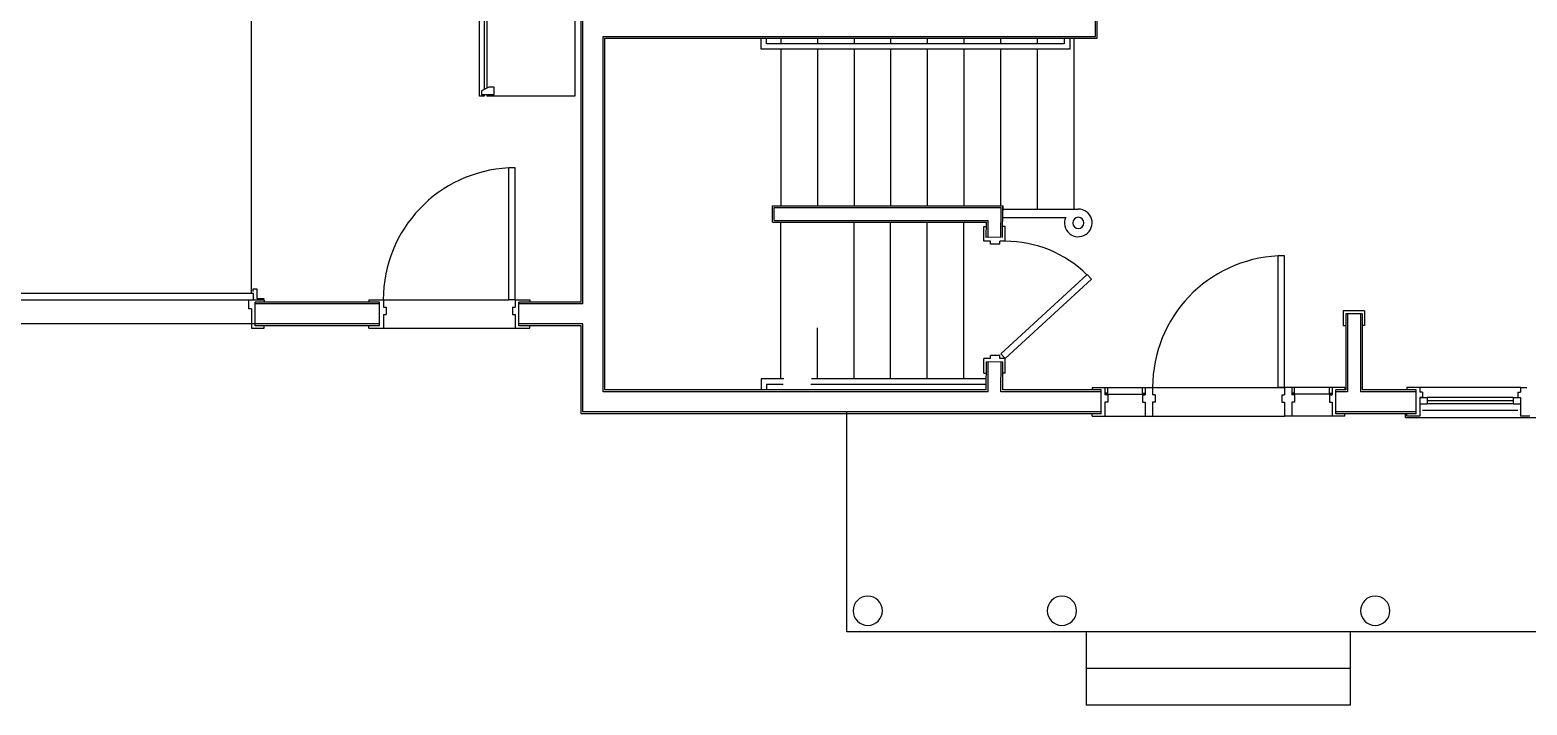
# Model space of a CAD drawing. Header units: inches. Extents: x 1429 to 2574, y 1873 to 2531.
# Drawn here: x 1827.5 to 2232.9, y 1872.7 to 2055.5 of the extents above; entities that cross this region are included whole.
import ezdxf

# ---------------------------------------------------------------- set-up
doc = ezdxf.new("R2010")
doc.units = ezdxf.units.IN
for name, pattern in [('Style_11', [0]), ('Style_13', [0]), ('Style_16', [0]), ('Style_18', [0]), ('Style_23', [0]), ('Style_27', [0]), ('Style_3', [0]), ('Style_30', [0]), ('Style_4', [0]), ('Style_9', [0])]:
    doc.linetypes.add(name, pattern=pattern)
for name, color, linetype, true_color in [('1.1DEMO', 3, 'Continuous', 0x00ff00), ('1.1DRWDWS', 1, 'Continuous', 0xff0000), ('1.1WALL', 7, 'Continuous', 0xffffff), ('1.1WALLMOVED', 7, 'Continuous', 0xffffff)]:
    doc.layers.add(name, color=color, linetype=linetype, true_color=true_color)

msp = doc.modelspace()

# ---------------------------------------------------------------- linework, layer by layer
at = {"layer": '1.1DEMO', "linetype": 'Style_16'}
for points in [[(1949.25, 2037.53), (1949.25, 2069.27)], [(1950.49, 2069.27), (1950.49, 2039.39)], [(1951.23, 2069.27), (1951.23, 2040.01)], [(1975.04, 2069.27), (1975.04, 2037.53)], [(1951.73, 2040.01), (1949.74, 2039.02)], [(1953.22, 2040.01), (1951.73, 2040.01)], [(1953.22, 2038.03), (1953.22, 2040.01)], [(1950.49, 2037.53), (1949.25, 2037.53)], [(1949.74, 2039.02), (1949.74, 2038.03)], [(1949.74, 2038.03), (1953.22, 2038.03)], [(1950.49, 2038.03), (1950.49, 2037.53)], [(1951.23, 2038.03), (1951.23, 2037.53)], [(1975.04, 2037.53), (1951.23, 2037.53)]]:
    msp.add_lwpolyline(points, dxfattribs=at)
at = {"layer": '1.1DRWDWS', "linetype": 'Style_13'}
for points in [[(1887.45, 1984.21), (1887.45, 2079.43)], [(2025.45, 2050.29), (2025.45, 2053.27)], [(2026.94, 2051.78), (2026.94, 2053.27)], [(2107.54, 2051.78), (2026.94, 2051.78)], [(2107.54, 2053.27), (2107.54, 2051.78)], [(2109.03, 2053.27), (2109.03, 2050.29)], [(2109.03, 2050.29), (2025.45, 2050.29)], [(2090.94, 2007.89), (2090.94, 2006.5)], [(2091.01, 2007), (2111.36, 2007)], [(2091.01, 2004.77), (2107.94, 2004.77)], [(1887.95, 1984.7), (1887.95, 1985.45)], [(1887.95, 1985.45), (1888.94, 1985.45)], [(1888.94, 1985.45), (1888.94, 1982.77)], [(1888.94, 1982.77), (1890.88, 1982.77)], [(2025.45, 1961.02), (2025.45, 1958.05)], [(2031.62, 1961.02), (2025.45, 1961.02)], [(2031.45, 1959.53), (2026.94, 1959.53)], [(2026.94, 1959.53), (2026.94, 1958.05)], [(2086.43, 1959.53), (2038.97, 1959.53)], [(2086.45, 1961.02), (2039.14, 1961.02)], [(2118.57, 1958.67), (2128.74, 1958.67)], [(2180.07, 1958.67), (2169.9, 1958.67)], [(2118.57, 1950.98), (2129.48, 1950.98)], [(2180.07, 1950.98), (2169.16, 1950.98)]]:
    msp.add_lwpolyline(points, dxfattribs=at)
at = {"layer": '1.1DRWDWS', "linetype": 'Style_30'}
for points in [[(2030.78, 2053.27), (2030.78, 2051.62)], [(2040.7, 2053.27), (2040.7, 2051.62)], [(2050.62, 2053.27), (2050.62, 2051.62)], [(2060.54, 2053.27), (2060.54, 2051.62)], [(2070.45, 2053.27), (2070.45, 2051.62)], [(2080.37, 2053.27), (2080.37, 2051.62)], [(2090.29, 2053.27), (2090.29, 2051.62)], [(2100.21, 2053.27), (2100.21, 2051.62)], [(2110.13, 2053.27), (2110.13, 2007)], [(2030.78, 2050.49), (2030.78, 2007.89)], [(2040.7, 2050.49), (2040.7, 2007.89)], [(2050.62, 2050.49), (2050.62, 2007.89)], [(2060.54, 2050.49), (2060.54, 2007.89)], [(2070.45, 2050.49), (2070.45, 2007.89)], [(2080.37, 2050.49), (2080.37, 2007.89)], [(2090.29, 2050.49), (2090.29, 2007.89)], [(2100.21, 2050.49), (2100.21, 2007)], [(1957.14, 1982.47), (1957.14, 2018.18)], [(1958.88, 2018.18), (1957.14, 2018.18)], [(1958.88, 1982.47), (1958.88, 2018.18)], [(2030.78, 1961.02), (2030.78, 2003.42)], [(2050.62, 1961.02), (2050.62, 2003.42)], [(2060.54, 1961.02), (2060.54, 2003.42)], [(2070.45, 1961.02), (2070.45, 2003.42)], [(2080.37, 1961.02), (2080.37, 2003.42)], [(2085.73, 2002.25), (2086.35, 2002.25)], [(2085.73, 1998.28), (2085.73, 2002.25)], [(2091.56, 2002.25), (2090.94, 2002.25)], [(2091.56, 1998.28), (2091.56, 2002.25)], [(2087.59, 1998.28), (2085.73, 1998.28)], [(2087.59, 1997.54), (2087.59, 1998.28)], [(2090.07, 1997.54), (2087.59, 1997.54)], [(2090.07, 1997.54), (2090.07, 1998.28)], [(2091.56, 1998.28), (2090.07, 1998.28)], [(2167.18, 1994.37), (2165.44, 1994.37)], [(2165.44, 1958.67), (2165.44, 1994.37)], [(2167.18, 1958.67), (2167.18, 1994.37)], [(2090.38, 1967.82), (2113.75, 1989.3)], [(2091.56, 1966.54), (2114.92, 1988.02)], [(2114.92, 1988.02), (2113.75, 1989.3)], [(1696.53, 1984.21), (1887.95, 1984.21)], [(1697.02, 1982.47), (1887.45, 1982.47)], [(1886.71, 1979.99), (1886.71, 1982.47)], [(1887.45, 1982.47), (1890.93, 1982.47)], [(1887.95, 1984.21), (1887.95, 1982.47)], [(1890.93, 1982.47), (1890.93, 1981.85)], [(1919.26, 1982.47), (1919.26, 1981.85)], [(1919.26, 1982.47), (1923.23, 1982.47)], [(1923.23, 1982.47), (1923.23, 1980.49)], [(1958.88, 1982.47), (1957.14, 1982.47)], [(1958.88, 1982.47), (1962.85, 1982.47)], [(1958.88, 1982.47), (1958.88, 1980.49)], [(1962.85, 1982.47), (1962.85, 1981.85)], [(1887.45, 1979.99), (1886.71, 1979.99)], [(1887.45, 1979.99), (1887.45, 1974.78)], [(1923.23, 1980.49), (1923.97, 1980.49)], [(1923.23, 1978.5), (1923.97, 1978.5)], [(1923.23, 1978.5), (1923.23, 1974.78)], [(1923.97, 1980.49), (1923.97, 1978.5)], [(1958.14, 1980.49), (1958.14, 1978.5)], [(1958.14, 1980.49), (1958.88, 1980.49)], [(1958.14, 1978.5), (1958.88, 1978.5)], [(1958.88, 1978.5), (1958.88, 1974.78)], [(2183.03, 1979.44), (2183.03, 1975.47)], [(2188.85, 1979.44), (2183.03, 1979.44)], [(2188.85, 1979.44), (2188.85, 1975.47)], [(1887.45, 1974.78), (1890.93, 1974.78)], [(1890.93, 1974.78), (1890.93, 1975.4)], [(1919.26, 1974.78), (1919.26, 1975.4)], [(1919.26, 1974.78), (1923.23, 1974.78)], [(1958.88, 1974.78), (1962.85, 1974.78)], [(1962.85, 1974.78), (1962.85, 1975.4)], [(2040.7, 1961.02), (2040.7, 1974.82)], [(2183.03, 1975.47), (2183.65, 1975.47)], [(2188.85, 1975.47), (2188.23, 1975.47)], [(2087.59, 1966.6), (2085.73, 1966.6)], [(2085.73, 1962.63), (2085.73, 1966.6)], [(2087.59, 1966.6), (2087.59, 1967.34)], [(2090.07, 1967.34), (2087.59, 1967.34)], [(2090.07, 1966.6), (2090.07, 1967.34)], [(2091.56, 1966.6), (2090.07, 1966.6)], [(2091.56, 1966.54), (2090.38, 1967.82)], [(2091.56, 1962.63), (2091.56, 1966.6)], [(2085.73, 1962.63), (2086.35, 1962.63)], [(2091.56, 1962.63), (2090.94, 1962.63)], [(2115.1, 1958.67), (2119.32, 1958.67)], [(2115.1, 1958.67), (2115.1, 1958.05)], [(2118.57, 1958.67), (2118.57, 1956.68)], [(2119.32, 1957.18), (2119.32, 1958.67)], [(2128.74, 1958.67), (2131.47, 1958.67)], [(2128.74, 1958.67), (2131.47, 1958.67)], [(2128.74, 1957.18), (2128.74, 1958.67)], [(2129.48, 1958.67), (2129.48, 1956.68)], [(2131.47, 1958.67), (2131.47, 1956.68)], [(2167.18, 1958.67), (2165.44, 1958.67)], [(2169.9, 1958.67), (2167.18, 1958.67)], [(2167.18, 1958.67), (2167.18, 1956.68)], [(2169.16, 1958.67), (2169.16, 1956.68)], [(2169.9, 1957.18), (2169.9, 1958.67)], [(2183.54, 1958.67), (2179.33, 1958.67)], [(2179.33, 1957.18), (2179.33, 1958.67)], [(2180.07, 1958.67), (2180.07, 1956.68)], [(2183.54, 1958.67), (2183.54, 1958.05)], [(2203.84, 1958.67), (2200.28, 1958.67)], [(2200.28, 1958.67), (2200.28, 1958.05)], [(2203.84, 1958.67), (2203.84, 1957.48)], [(2231.1, 1958.67), (2232.84, 1958.67)], [(2231.1, 1958.67), (2231.1, 1957.48)], [(2119.32, 1957.18), (2118.57, 1957.18)], [(2119.32, 1956.68), (2118.57, 1956.68)], [(2118.57, 1954.7), (2118.57, 1950.98)], [(2119.32, 1954.7), (2118.57, 1954.7)], [(2118.82, 1956.94), (2129.48, 1956.94)], [(2119.32, 1956.68), (2119.32, 1954.7)], [(2128.74, 1957.18), (2129.48, 1957.18)], [(2128.74, 1956.68), (2128.74, 1954.7)], [(2128.74, 1956.68), (2129.48, 1956.68)], [(2128.74, 1954.7), (2129.48, 1954.7)], [(2129.48, 1954.7), (2129.48, 1950.98)], [(2132.21, 1956.68), (2131.47, 1956.68)], [(2132.21, 1954.7), (2131.47, 1954.7)], [(2131.47, 1954.7), (2131.47, 1950.98)], [(2132.21, 1956.68), (2132.21, 1954.7)], [(2166.43, 1956.68), (2167.18, 1956.68)], [(2166.43, 1956.68), (2166.43, 1954.7)], [(2166.43, 1954.7), (2167.18, 1954.7)], [(2167.18, 1954.7), (2167.18, 1950.98)], [(2169.9, 1957.18), (2169.16, 1957.18)], [(2179.82, 1956.94), (2169.16, 1956.94)], [(2169.9, 1956.68), (2169.16, 1956.68)], [(2169.16, 1954.7), (2169.16, 1950.98)], [(2169.9, 1954.7), (2169.16, 1954.7)], [(2169.9, 1956.68), (2169.9, 1954.7)], [(2179.33, 1957.18), (2180.07, 1957.18)], [(2179.33, 1956.68), (2179.33, 1954.7)], [(2179.33, 1956.68), (2180.07, 1956.68)], [(2179.33, 1954.7), (2180.07, 1954.7)], [(2180.07, 1954.7), (2180.07, 1950.98)], [(2204.58, 1957.48), (2203.84, 1957.48)], [(2203.84, 1956), (2205.82, 1956)], [(2203.84, 1956), (2203.84, 1950.98)], [(2204.58, 1956), (2203.84, 1956)], [(2203.84, 1954.26), (2205.82, 1954.26)], [(2204.58, 1957.48), (2204.58, 1956)], [(2205.82, 1956), (2205.82, 1954.26)], [(2229.12, 1955.13), (2205.82, 1955.13)], [(2229.12, 1956), (2229.12, 1954.26)], [(2229.12, 1956), (2231.1, 1956)], [(2229.12, 1954.26), (2231.1, 1954.26)], [(2230.36, 1957.48), (2230.36, 1956)], [(2230.36, 1957.48), (2231.1, 1957.48)], [(2230.36, 1956), (2231.1, 1956)], [(2231.1, 1956), (2231.1, 1950.98)], [(2115.1, 1950.98), (2115.1, 1951.6)], [(2115.1, 1950.98), (2118.57, 1950.98)], [(2115.35, 1950.98), (2118.57, 1950.98)], [(2129.48, 1950.98), (2131.47, 1950.98)], [(2129.48, 1950.98), (2131.47, 1950.98)], [(2169.16, 1950.98), (2167.18, 1950.98)], [(2183.54, 1950.98), (2180.07, 1950.98)], [(2183.54, 1950.98), (2183.54, 1951.6)], [(2200.28, 1950.98), (2200.28, 1951.6)], [(2203.84, 1950.98), (2200.28, 1950.98)], [(2233.63, 1950.98), (2231.1, 1950.98)], [(2113.61, 1872.74), (2113.61, 1892.58)], [(2185.03, 1872.74), (2185.03, 1892.58)], [(2185.03, 1882.66), (2113.61, 1882.66)], [(2185.03, 1872.74), (2113.61, 1872.74)]]:
    msp.add_lwpolyline(points, dxfattribs=at)
at = {"layer": '1.1DRWDWS', "linetype": 'Style_13'}
for points in [[(1957.15, 2018.14, 0.400056), (1923.17, 1982.47)], [(2107.94, 2004.77, 3.361225), (2111.36, 2007)], [(2113.7, 1989.25, 0.195974), (2091.56, 1998.28)], [(2165.44, 1994.33, 0.400057), (2131.47, 1958.67)]]:
    msp.add_lwpolyline(points, format="xyb", dxfattribs=at)
msp.add_lwpolyline([(2112.86, 2003.27, 1), (2109.85, 2003.27, 1), (2112.86, 2003.27)], format="xyb", close=True, dxfattribs=at)
at = {"layer": '1.1DRWDWS', "linetype": 'Style_23'}
for points in [[(1923.23, 1982.47), (1957.14, 1982.47)], [(1888.46, 1975.9), (1696.03, 1975.9)], [(1923.23, 1974.78), (1958.88, 1974.78)], [(2131.47, 1958.67), (2167.18, 1958.67)], [(2229.12, 1956), (2205.82, 1956)], [(2229.12, 1954.26), (2205.82, 1954.26)], [(2131.47, 1950.98), (2167.18, 1950.98)], [(2230.36, 1952.52), (2204.58, 1952.52)]]:
    msp.add_lwpolyline(points, dxfattribs=at)
at = {"layer": '1.1DRWDWS', "linetype": 'Style_27'}
for points in [[(2231.1, 1958.67), (2203.84, 1958.67)], [(2199.94, 1950.61), (2199.94, 1951.6)], [(2199.94, 1950.61), (2265.22, 1950.61)]]:
    msp.add_lwpolyline(points, dxfattribs=at)
at = {"layer": '1.1WALL', "linetype": 'Style_18'}
for points in [[(1977.23, 1981.36), (1977.23, 2136.72)], [(2115.97, 2053.76), (2115.97, 2062.94)], [(1982.69, 2053.76), (2086.22, 2053.76)], [(1982.69, 1981.36), (1982.69, 2053.76)], [(2086.22, 2053.76), (2115.97, 2053.76)], [(2029.04, 2007.39), (2090.44, 2007.39)], [(2029.04, 2003.92), (2029.04, 2007.39)], [(2090.38, 1999.33), (2090.44, 2007.39)], [(2029.04, 2003.92), (2086.97, 2003.92)], [(2086.93, 1999.33), (2086.97, 2003.92)], [(1922.18, 1981.36), (1888.46, 1981.36)], [(1977.23, 1981.36), (1959.87, 1981.36)], [(1982.69, 1957.55), (1982.69, 1981.36)], [(2184.27, 1978.63), (2184.27, 1957.55)], [(2187.74, 1978.63), (2187.74, 1957.55)], [(1922.18, 1975.9), (1888.46, 1975.9)], [(1977.23, 1975.9), (1959.87, 1975.9)], [(1977.23, 1952.09), (1977.23, 1975.9)], [(2086.91, 1957.55), (2086.99, 1965.65)], [(2090.38, 1957.55), (2090.45, 1965.61)], [(2086.91, 1957.55), (1982.69, 1957.55)], [(2117.58, 1957.55), (2090.38, 1957.55)], [(2184.27, 1957.55), (2181.06, 1957.55)], [(2202.88, 1957.55), (2187.74, 1957.55)], [(2117.58, 1952.09), (1977.23, 1952.09)], [(2202.88, 1952.09), (2181.06, 1952.09)]]:
    msp.add_lwpolyline(points, dxfattribs=at)
at = {"layer": '1.1WALL', "linetype": 'Style_9'}
for points in [[(1976.73, 1981.85), (1976.73, 2136.22)], [(2116.47, 2053.27), (2116.47, 2062.94)], [(1983.18, 1958.05), (1983.18, 2053.27)], [(1983.18, 2053.27), (2086.71, 2053.27)], [(2086.71, 2053.27), (2116.47, 2053.27)], [(2028.55, 2007.89), (2090.94, 2007.89)], [(2028.55, 2003.42), (2028.55, 2007.89)], [(2090.87, 1999.33), (2090.94, 2007.89)], [(2028.55, 2003.42), (2086.47, 2003.42)], [(2086.43, 1999.33), (2086.47, 2003.42)], [(1922.18, 1981.85), (1888.46, 1981.85)], [(1976.73, 1981.85), (1959.87, 1981.85)], [(2183.77, 1978.63), (2183.77, 1958.05)], [(2188.23, 1978.63), (2188.23, 1958.05)], [(2086.41, 1958.05), (2086.49, 1965.65)], [(2090.88, 1958.05), (2090.94, 1965.6)], [(2086.41, 1958.05), (1983.18, 1958.05)], [(2117.58, 1958.05), (2090.88, 1958.05)], [(2183.77, 1958.05), (2181.06, 1958.05)], [(2202.88, 1958.05), (2188.23, 1958.05)], [(2117.58, 1951.6), (1976.73, 1951.6)], [(2202.88, 1951.6), (2181.06, 1951.6)]]:
    msp.add_lwpolyline(points, dxfattribs=at)
at = {"layer": '1.1WALL', "linetype": 'Style_11'}
for points in [[(2090.38, 1999.33), (2086.43, 1999.38)], [(1888.46, 1975.4), (1888.46, 1981.85)], [(1922.18, 1975.4), (1922.18, 1981.85)], [(1959.87, 1975.4), (1959.87, 1981.85)], [(2188.23, 1978.63), (2183.77, 1978.63)], [(2090.94, 1965.6), (2086.49, 1965.65)], [(2117.58, 1951.6), (2117.58, 1958.05)], [(2181.06, 1951.6), (2181.06, 1958.05)], [(2202.88, 1951.6), (2202.88, 1958.05)]]:
    msp.add_lwpolyline(points, dxfattribs=at)
at = {"layer": '1.1WALL', "linetype": 'Style_3'}
for points in [[(1922.18, 1975.4), (1888.46, 1975.4)], [(1976.73, 1975.4), (1959.87, 1975.4)], [(1976.73, 1951.6), (1976.73, 1975.4)]]:
    msp.add_lwpolyline(points, dxfattribs=at)
at = {"layer": '1.1WALL', "linetype": 'Style_4'}
for points in [[(2048.65, 1892.58), (2048.65, 1952.09)], [(2429.53, 1892.58), (2048.65, 1892.58)]]:
    msp.add_lwpolyline(points, dxfattribs=at)
at = {"layer": '1.1WALL', "linetype": 'Style_9'}
for points in [[(2058.31, 1898.28, 1), (2050.37, 1898.28, 1), (2058.31, 1898.28)], [(2110.87, 1898.28, 1), (2102.94, 1898.28, 1), (2110.87, 1898.28)], [(2195.71, 1898.28, 1), (2187.77, 1898.28, 1), (2195.71, 1898.28)]]:
    msp.add_lwpolyline(points, format="xyb", close=True, dxfattribs=at)
at = {"layer": '1.1WALLMOVED', "linetype": 'Style_9'}
msp.add_lwpolyline([(1976.73, 1993.86), (1976.73, 2157.97)], dxfattribs=at)
at = {"layer": '1.1WALLMOVED', "linetype": 'Style_18'}
msp.add_lwpolyline([(1977.23, 1993.36), (1977.23, 2154.18)], dxfattribs=at)

doc.saveas('drawing.dxf')
